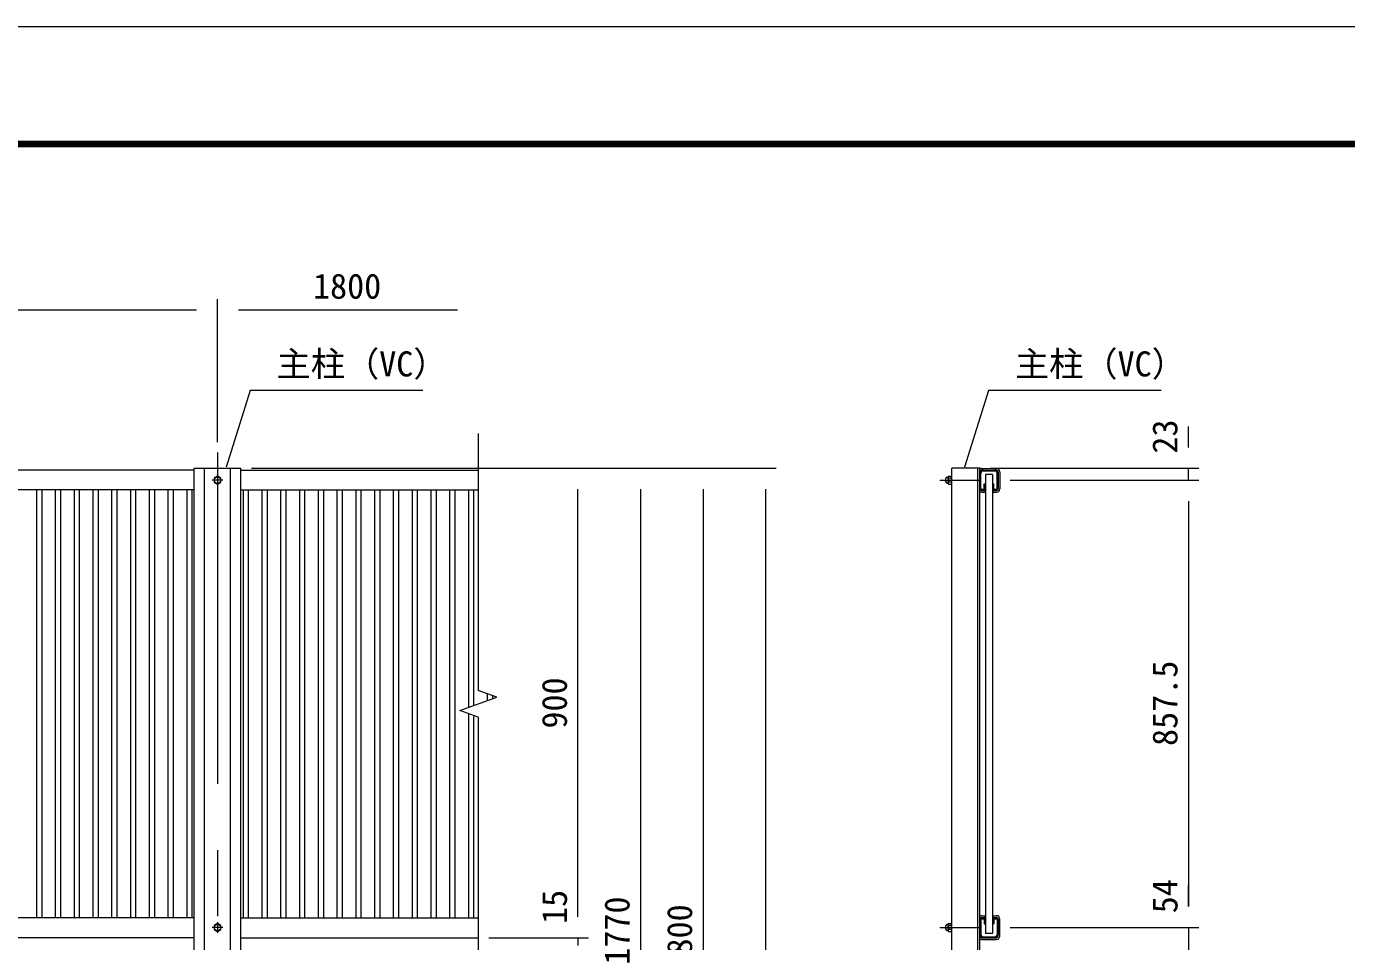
# Model space of a CAD drawing. Units: millimetres, scale not verified. Extents: x -4200 to 4200, y -2970 to 2970.
# Drawn here: x -1846 to 685, y 1216 to 2970 of the extents above; entities that cross this region are included whole.
import ezdxf
from ezdxf.enums import TextEntityAlignment as Align

# ---------------------------------------------------------------- set-up
doc = ezdxf.new("R2010")
doc.units = ezdxf.units.MM
doc.header["$LTSCALE"] = 20
doc.linetypes.add('USER1', pattern=[50.8, 31.75, -6.35, 6.35, -6.35])
for name, color, linetype, lineweight in [('0-0_D-STR1', 1, 'Continuous', 18), ('0-1_D-BMK', 2, 'USER1', 13), ('0-4_D-STR3', 3, 'Continuous', 13), ('0-5_D-STR-TXT', 7, 'Continuous', 9), ('0-6_D-STR-DIM', 7, 'Continuous', 9), ('0-7_0', 7, 'Continuous', 9), ('0-A_D-STR2', 7, 'Continuous', 9), ('0-C_D-TTL', 7, 'Continuous', 9)]:
    doc.layers.add(name, color=color, linetype=linetype, lineweight=lineweight)
doc.styles.add('ＭＳ ゴシック', font='')
doc.styles.get('ＭＳ ゴシック').set_extended_font_data('MS Gothic')

msp = doc.modelspace()

# ---------------------------------------------------------------- linework, layer by layer
at = {"layer": '0-0_D-STR1'}
for p, q in [((-1524.97, 2119.55), (-3242.47, 2119.55)), ((-1524.97, -76.95), (-1524.97, 2123.05)), ((-1524.97, 2123.05), (-1434.97, 2123.05)), ((-1504.97, -76.95), (-1504.97, 2123.05)), ((-1454.97, -76.95), (-1454.97, 2123.05)), ((-1434.97, -76.95), (-1434.97, 2123.05)), ((-1434.97, 2119.55), (-979.97, 2119.55)), ((-72.47, -76.95), (-72.47, 2123.05)), ((-18.47, 2123.05), (-72.47, 2123.05)), ((-22.47, -76.95), (-22.47, 2123.05)), ((-18.47, -76.95), (-18.47, 2123.05)), ((-18.47, 2083.95), (-18.47, 2113.15)), ((-16.87, 2083.95), (-16.87, 2113.15)), ((-12.07, 2119.55), (10.13, 2119.55)), ((-12.07, 2117.95), (10.13, 2117.95)), ((14.93, 2083.95), (14.93, 2113.15)), ((16.53, 2083.95), (16.53, 2113.15)), ((-1524.97, 2081.55), (-3242.47, 2081.55)), ((-1434.97, 2081.55), (-979.97, 2081.55)), ((-16.07, 2083.15), (-10.87, 2083.15)), ((-16.07, 2081.55), (-10.87, 2081.55)), ((-10.07, 2093.05), (-8.47, 2093.05)), ((-10.07, 2083.95), (-10.07, 2093.05)), ((-8.47, 2083.95), (-8.47, 2093.05)), ((6.53, 2083.95), (6.53, 2093.05)), ((6.53, 2093.05), (8.13, 2093.05)), ((8.13, 2083.95), (8.13, 2093.05)), ((8.93, 2083.15), (14.13, 2083.15)), ((8.93, 2081.55), (14.13, 2081.55)), ((-1524.97, 1261.05), (-3242.47, 1261.05)), ((-1434.97, 1261.05), (-979.97, 1261.05)), ((-18.47, 1258.65), (-18.47, 1229.45)), ((-16.87, 1258.65), (-16.87, 1229.45)), ((-16.07, 1261.05), (-10.87, 1261.05)), ((-16.07, 1259.45), (-10.87, 1259.45)), ((-10.07, 1258.65), (-10.07, 1249.55)), ((-10.07, 1249.55), (-8.47, 1249.55)), ((-8.47, 1258.65), (-8.47, 1249.55)), ((6.53, 1258.65), (6.53, 1249.55)), ((6.53, 1249.55), (8.13, 1249.55)), ((8.13, 1258.65), (8.13, 1249.55)), ((8.93, 1261.05), (14.13, 1261.05)), ((8.93, 1259.45), (14.13, 1259.45)), ((14.93, 1258.65), (14.93, 1229.45)), ((16.53, 1258.65), (16.53, 1229.45)), ((-1524.97, 1223.05), (-3242.47, 1223.05)), ((-1434.97, 1223.05), (-979.97, 1223.05)), ((-12.07, 1224.65), (10.13, 1224.65)), ((-12.07, 1223.05), (10.13, 1223.05))]:
    msp.add_line(p, q, dxfattribs=at)
for centre, radius, start, end in [((-12.07, 2113.15), 6.4, 90, 180), ((-12.07, 2113.15), 4.8, 90, 180), ((10.13, 2113.15), 6.4, 0, 90), ((10.13, 2113.15), 4.8, 0, 90), ((-16.07, 2083.95), 2.4, 180, 270), ((-16.07, 2083.95), 0.8, 180, 270), ((-10.87, 2083.95), 2.4, 270, 0), ((-10.87, 2083.95), 0.8, 270, 0), ((8.93, 2083.95), 2.4, 180, 270), ((8.93, 2083.95), 0.8, 180, 270), ((14.13, 2083.95), 2.4, 270, 0), ((14.13, 2083.95), 0.8, 270, 0), ((-16.07, 1258.65), 2.4, 90, 180), ((-16.07, 1258.65), 0.8, 90, 180), ((-10.87, 1258.65), 2.4, 0, 90), ((-10.87, 1258.65), 0.8, 0, 90), ((8.93, 1258.65), 2.4, 90, 180), ((8.93, 1258.65), 0.8, 90, 180), ((14.13, 1258.65), 2.4, 0, 90), ((14.13, 1258.65), 0.8, 0, 90), ((-12.07, 1229.45), 6.4, 180, 270), ((-12.07, 1229.45), 4.8, 180, 270), ((10.13, 1229.45), 6.4, 270, 0), ((10.13, 1229.45), 4.8, 270, 0)]:
    msp.add_arc(centre, radius, start, end, dxfattribs=at)
at = {"layer": '0-1_D-BMK'}
for p, q in [((-1479.97, 2153.05), (-1479.97, -106.95)), ((-1479.97, 2110.04), (-1479.97, 2090.04)), ((-1469.97, 2100.04), (-1489.97, 2100.04)), ((-94.97, 2100.04), (-18.47, 2100.05)), ((-1469.97, 1242.56), (-1489.97, 1242.56)), ((-1479.97, 1252.56), (-1479.97, 1232.56)), ((-94.97, 1242.56), (-18.47, 1242.55))]:
    msp.add_line(p, q, dxfattribs=at)
at = {"layer": '0-4_D-STR3'}
for p, q in [((-78.97, 2094.02), (-78.97, 2105.9)), ((-78.38, 2107.54), (-73.06, 2107.54)), ((-73.06, 2103.79), (-78.38, 2103.79)), ((-72.47, 2094.02), (-72.47, 2105.9)), ((-18.47, 2116.35), (-18.47, 2083.75)), ((-15.27, 2122.75), (13.33, 2122.75)), ((-15.27, 2119.55), (13.33, 2119.55)), ((16.53, 2116.35), (16.53, 2083.75)), ((19.73, 2116.35), (19.73, 2083.75)), ((-73.06, 2096.29), (-78.38, 2096.29)), ((-78.38, 2092.54), (-73.06, 2092.54)), ((-15.47, 2077.35), (-8.47, 2077.35)), ((-15.41, 2080.55), (-8.47, 2080.55)), ((-8.47, 2080.55), (-8.47, 2077.35)), ((6.53, 2080.55), (6.53, 2077.35)), ((6.53, 2080.55), (13.33, 2080.55)), ((6.53, 2077.35), (13.33, 2077.35)), ((-78.97, 1236.53), (-78.97, 1248.42)), ((-78.38, 1250.06), (-73.06, 1250.06)), ((-73.06, 1246.31), (-78.38, 1246.31)), ((-72.47, 1236.53), (-72.47, 1248.42)), ((-18.47, 1258.85), (-18.47, 1226.25)), ((-15.47, 1265.25), (-8.47, 1265.25)), ((-15.41, 1262.05), (-8.47, 1262.05)), ((-8.47, 1262.05), (-8.47, 1265.25)), ((6.53, 1262.05), (6.53, 1265.25)), ((6.53, 1265.25), (13.33, 1265.25)), ((6.53, 1262.05), (13.33, 1262.05)), ((16.53, 1226.25), (16.53, 1258.85)), ((19.73, 1226.25), (19.73, 1258.85)), ((-73.06, 1238.81), (-78.38, 1238.81)), ((-78.38, 1235.06), (-73.06, 1235.06)), ((-15.27, 1223.05), (13.33, 1223.05)), ((-15.27, 1219.85), (13.33, 1219.85))]:
    msp.add_line(p, q, dxfattribs=at)
for points in [[(-1473.47, 2103.79), (-1479.97, 2107.55), (-1486.47, 2103.79), (-1486.47, 2096.29), (-1479.97, 2092.54), (-1473.47, 2096.29)], [(-1473.47, 1246.31), (-1479.97, 1250.06), (-1486.47, 1246.31), (-1486.47, 1238.8), (-1479.97, 1235.05), (-1473.47, 1238.8)]]:
    msp.add_lwpolyline(points, close=True, dxfattribs=at)
for centre in [(-1479.97, 2100.04), (-1479.97, 1242.56)]:
    msp.add_circle(centre, 6.25, dxfattribs=at)
for centre, radius, start, end in [((-78.47, 2100.04), 6.5, 93.45371, 266.41998), ((-75.74, 2105.67), 3.24, 144.67466, 215.32534), ((-66.73, 2100.04), 12.24, 162.16316, 197.83684), ((-75.71, 2105.67), 3.24, 324.67466, 35.32534), ((-84.71, 2100.04), 12.24, 342.16316, 17.83684), ((-15.27, 2116.35), 6.4, 90, 120), ((-15.27, 2116.35), 3.2, 90, 180), ((13.33, 2116.35), 6.4, 0, 90), ((13.33, 2116.35), 3.2, 0, 90), ((-75.83, 2094.42), 3.17, 143.74351, 216.25649), ((-75.62, 2094.42), 3.17, 323.74351, 36.25649), ((-15.27, 2083.75), 3.2, 180, 270), ((-15.27, 2083.75), 6.4, 240, 270), ((13.33, 2083.75), 3.2, 270, 0), ((13.33, 2083.75), 6.4, 270, 0), ((-78.47, 1242.56), 6.5, 93.45371, 266.41998), ((-75.74, 1248.18), 3.24, 144.67466, 215.32534), ((-66.73, 1242.56), 12.24, 162.16316, 197.83684), ((-75.71, 1248.18), 3.24, 324.67466, 35.32534), ((-84.71, 1242.56), 12.24, 342.16316, 17.83684), ((-15.27, 1258.85), 6.4, 90, 120), ((-15.27, 1258.85), 3.2, 90, 180), ((13.33, 1258.85), 6.4, 0, 90), ((13.33, 1258.85), 3.2, 0, 90), ((-75.83, 1236.93), 3.17, 143.74351, 216.25649), ((-75.62, 1236.93), 3.17, 323.74351, 36.25649), ((-15.27, 1226.25), 3.2, 180, 270), ((-15.27, 1226.25), 6.4, 240, 270), ((13.33, 1226.25), 3.2, 270, 0), ((13.33, 1226.25), 6.4, 270, 0)]:
    msp.add_arc(centre, radius, start, end, dxfattribs=at)
at = {"layer": '0-5_D-STR-TXT'}
for points in [[(-1086.26, 2271.93), (-1417.64, 2271.93), (-1463.08, 2124.96)], [(329.21, 2271.93), (-2.17, 2271.93), (-47.61, 2124.96)]]:
    msp.add_lwpolyline(points, dxfattribs=at)
at = {"layer": '0-6_D-STR-DIM'}
for p, q in [((-1479.97, 2173.05), (-1479.97, 2446.83)), ((-1479.97, 2173.05), (-1479.97, 2446.83)), ((-3239.97, 2426.83), (-1519.97, 2426.83)), ((-1439.97, 2426.83), (-1019.97, 2426.83)), ((381.53, 2163.05), (381.53, 2203.05)), ((-979.97, 2189.55), (-979.97, 1696.95)), ((-1414.97, 2123.05), (-408.93, 2123.05)), ((-1414.97, 2123.05), (-768.93, 2123.05)), ((-959.97, 2123.05), (-648.93, 2123.05)), ((-959.97, 2123.05), (-528.93, 2123.05)), ((1.53, 2123.05), (401.53, 2123.05)), ((381.53, 2100.05), (381.53, 2123.05)), ((-788.93, 1263.05), (-788.93, 2083.05)), ((-668.93, 2083.05), (-668.93, 393.05)), ((-548.93, 2083.05), (-548.93, 363.05)), ((-428.93, -36.95), (-428.93, 2083.05)), ((39.73, 2100.05), (401.53, 2100.05)), ((381.53, 2060.05), (381.53, 2020.05)), ((-979.97, 1645.65), (-979.97, 806.2)), ((-788.93, 1263.05), (-788.93, 1303.05)), ((-959.97, 1223.05), (-768.93, 1223.05)), ((-959.97, 1223.05), (-768.93, 1223.05)), ((-788.93, 1223.05), (-788.93, 1208.05))]:
    msp.add_line(p, q, dxfattribs=at)
msp.add_lwpolyline([(-979.97, 1645.65), (-1015.21, 1658.47), (-944.74, 1684.12), (-979.97, 1696.95)], dxfattribs=at)
at = {"layer": '0-7_0'}
for p, q in [((39.73, 2100.05), (401.53, 2100.05)), ((381.53, 2060.05), (381.53, 1282.55)), ((381.53, 1282.55), (381.53, 1322.55)), ((39.73, 1242.55), (401.53, 1242.55)), ((39.73, 1242.55), (401.53, 1242.55)), ((381.53, 1242.55), (381.53, 1188.55))]:
    msp.add_line(p, q, dxfattribs=at)
at = {"layer": '0-A_D-STR2'}
for p, q in [((-7.47, 2111.3), (-7.47, 1231.3)), ((5.53, 2111.3), (-7.47, 2111.3)), ((5.53, 2111.3), (5.53, 1231.3)), ((-1826.97, 2081.55), (-1826.97, 1261.05)), ((-1816.97, 2081.55), (-1816.97, 1261.05)), ((-1790.97, 2081.55), (-1790.97, 1261.05)), ((-1780.97, 2081.55), (-1780.97, 1261.05)), ((-1754.97, 2081.55), (-1754.97, 1261.05)), ((-1744.97, 2081.55), (-1744.97, 1261.05)), ((-1718.97, 2081.55), (-1718.97, 1261.05)), ((-1708.97, 2081.55), (-1708.97, 1261.05)), ((-1682.97, 2081.55), (-1682.97, 1261.05)), ((-1672.97, 2081.55), (-1672.97, 1261.05)), ((-1646.97, 2081.55), (-1646.97, 1261.05)), ((-1636.97, 2081.55), (-1636.97, 1261.05)), ((-1610.97, 2081.55), (-1610.97, 1261.05)), ((-1600.97, 2081.55), (-1600.97, 1261.05)), ((-1574.97, 2081.55), (-1574.97, 1261.05)), ((-1564.97, 2081.55), (-1564.97, 1261.05)), ((-1538.97, 2081.55), (-1538.97, 1261.05)), ((-1528.97, 2081.55), (-1528.97, 1261.05)), ((-1430.97, 2081.55), (-1430.97, 1261.05)), ((-1420.97, 2081.55), (-1420.97, 1261.05)), ((-1394.97, 2081.55), (-1394.97, 1261.05)), ((-1384.97, 2081.55), (-1384.97, 1261.05)), ((-1358.97, 2081.55), (-1358.97, 1261.05)), ((-1348.97, 2081.55), (-1348.97, 1261.05)), ((-1322.97, 2081.55), (-1322.97, 1261.05)), ((-1312.97, 2081.55), (-1312.97, 1261.05)), ((-1286.97, 2081.55), (-1286.97, 1261.05)), ((-1276.97, 2081.55), (-1276.97, 1261.05)), ((-1250.97, 2081.55), (-1250.97, 1261.05)), ((-1240.97, 2081.55), (-1240.97, 1261.05)), ((-1214.97, 2081.55), (-1214.97, 1261.05)), ((-1204.97, 2081.55), (-1204.97, 1261.05)), ((-1178.97, 2081.55), (-1178.97, 1261.05)), ((-1168.97, 2081.55), (-1168.97, 1261.05)), ((-1142.97, 2081.55), (-1142.97, 1261.05)), ((-1132.97, 2081.55), (-1132.97, 1261.05)), ((-1106.97, 2081.55), (-1106.97, 1261.05)), ((-1096.97, 2081.55), (-1096.97, 1261.05)), ((-1070.97, 2081.55), (-1070.97, 1261.05)), ((-1060.97, 2081.55), (-1060.97, 1261.05)), ((-1034.97, 2081.55), (-1034.97, 1261.05)), ((-1024.97, 2081.55), (-1024.97, 1261.05)), ((-998.97, 2081.55), (-998.97, 1664.38)), ((-988.97, 2081.55), (-988.97, 1668.02)), ((-962.97, 1690.76), (-962.97, 1677.49)), ((-952.97, 1687.12), (-952.97, 1681.13)), ((-998.97, 1652.56), (-998.97, 1261.05)), ((-988.97, 1648.92), (-988.97, 1261.05)), ((5.53, 1231.3), (-7.47, 1231.3))]:
    msp.add_line(p, q, dxfattribs=at)
at = {"layer": '0-C_D-TTL', "color": 2, "lineweight": 18}
msp.add_lwpolyline([(-4200, 2970), (4200, 2970), (4200, -2970), (-4200, -2970)], close=True, dxfattribs=at)
at = {"layer": '0-C_D-TTL'}
for points in [[(-3930, 2750), (3930, 2750), (3930, -2750), (-3930, -2750)], [(-3927.5, 2747.5), (3927.5, 2747.5), (3927.5, -2747.5), (-3927.5, -2747.5)], [(-3925, 2745), (3925, 2745), (3925, -2745), (-3925, -2745)], [(-3922.5, 2742.5), (3922.5, 2742.5), (3922.5, -2742.5), (-3922.5, -2742.5)], [(-3920, 2740), (3920, 2740), (3920, -2740), (-3920, -2740)]]:
    msp.add_lwpolyline(points, close=True, dxfattribs=at)

# ---------------------------------------------------------------- texts
at = {"layer": '0-5_D-STR-TXT', "style": 'ＭＳ ゴシック'}
for p in [(-1366.72, 2284.51), (48.76, 2284.51)]:
    msp.add_text('主柱（VC）', height=48.09, dxfattribs=at).set_placement(p, align=Align.BOTTOM_LEFT)
at = {"layer": '0-6_D-STR-DIM', "style": 'ＭＳ ゴシック'}
msp.add_text('1800', height=48.09, dxfattribs=at).set_placement((-1296.87, 2433.58), align=Align.BOTTOM_LEFT)
for s, p in [('23', (374.71, 2150.95)), ('900', (-795.68, 1623.92)), ('15', (-795.58, 1249.3)), ('1770', (-675.68, 1171.15)), ('1800', (-555.68, 1156.15))]:
    msp.add_text(s, height=48.09, rotation=90, dxfattribs=at).set_placement(p, align=Align.BOTTOM_LEFT)
at = {"layer": '0-7_0', "style": 'ＭＳ ゴシック'}
for s, p in [('857.5', (374.78, 1590.57)), ('54', (374.84, 1269.8))]:
    msp.add_text(s, height=48.09, rotation=90, dxfattribs=at).set_placement(p, align=Align.BOTTOM_LEFT)

doc.saveas('drawing.dxf')
